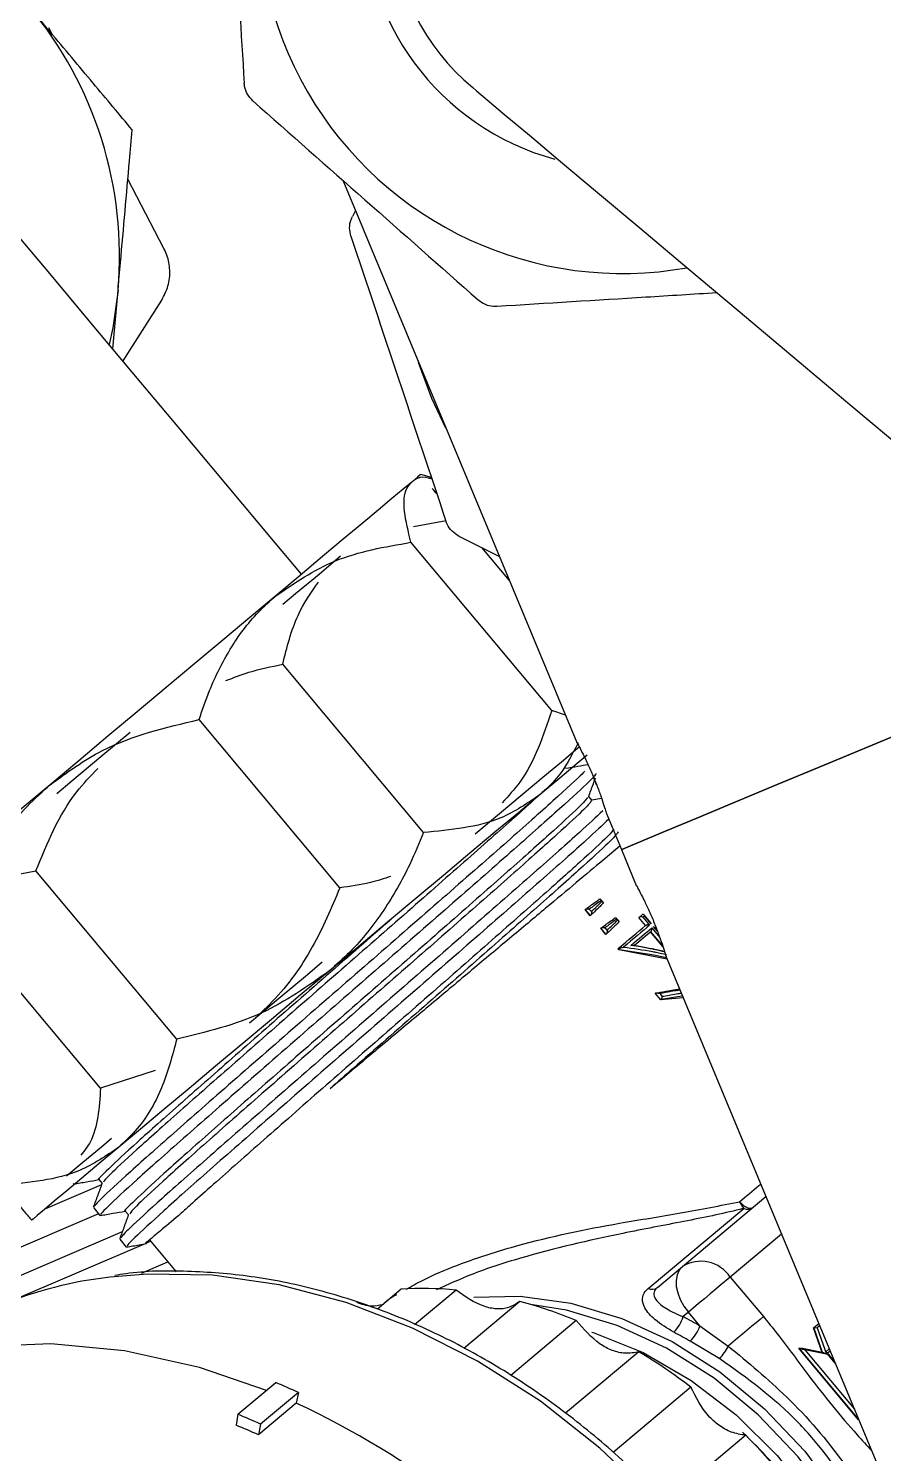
# Model space of a CAD drawing. Extents: x 75 to 2075, y 25 to 1460.
# Drawn here: x 1089.9 to 1137, y 1081.2 to 1159.8 of the extents above; entities that cross this region are included whole.
import ezdxf

# ---------------------------------------------------------------- set-up
doc = ezdxf.new("R2010")
doc.units = 0
doc.header["$LTSCALE"] = 5
doc.linetypes.add('SLD-KATı', pattern=[0])
doc.layers.get('0').update_dxf_attribs({"linetype": 'CONTINUOUS'})

msp = doc.modelspace()

# ---------------------------------------------------------------- linework, layer by layer
at = {"color": 7, "linetype": 'SLD-KATı'}
for p, q in [((1091.183, 1159.507), (1091.005, 1159.849)), ((1097.35, 1147.692), (1095.362, 1151.501)), ((1107.218, 1151.447), (1120.125, 1120.443)), ((1107.911, 1149.782), (1107.746, 1149.453)), ((1094.532, 1142.151), (1094.819, 1145.384)), ((1095.095, 1141.479), (1097.229, 1144.837)), ((1112.103, 1135.059), (1111.513, 1135.217)), ((1111.123, 1132.348), (1112.916, 1132.689)), ((1113.624, 1131.818), (1115.854, 1130.702)), ((1118.742, 1122.201), (1110.977, 1131.479)), ((1116.411, 1129.366), (1114.888, 1131.186)), ((1111.671, 1115.472), (1103.906, 1124.749)), ((1107.059, 1112.423), (1099.294, 1121.701)), ((1119.498, 1121.951), (1118.742, 1122.201)), ((1121.113, 1118.365), (1121.155, 1118.481)), ((1120.962, 1117.251), (1120.784, 1117.464)), ((1121.493, 1117.35), (1120.958, 1117.256)), ((1121.762, 1116.512), (1122.586, 1114.534)), ((1122.586, 1114.534), (1123.409, 1112.555)), ((1087.885, 1112.897), (1090.293, 1113.356)), ((1098.058, 1104.078), (1090.293, 1113.356)), ((1121.572, 1111.624), (1121.439, 1111.784)), ((1121.508, 1111.663), (1121.465, 1111.713)), ((1093.857, 1101.374), (1086.092, 1110.651)), ((1120.59, 1111.232), (1120.581, 1111.225)), ((1120.869, 1110.881), (1120.581, 1111.225)), ((1120.877, 1110.888), (1120.589, 1111.232)), ((1120.815, 1111.245), (1120.931, 1111.107)), ((1120.878, 1110.888), (1120.869, 1110.881)), ((1122.436, 1110.592), (1122.301, 1110.754)), ((1122.372, 1110.631), (1122.328, 1110.683)), ((1123.55, 1110.784), (1123.541, 1110.776)), ((1123.911, 1110.334), (1123.541, 1110.776)), ((1123.55, 1110.784), (1123.55, 1110.784)), ((1123.92, 1110.342), (1123.55, 1110.784)), ((1123.767, 1110.798), (1124.137, 1110.356)), ((1124.205, 1110.489), (1123.835, 1110.931)), ((1124.231, 1110.434), (1123.861, 1110.877)), ((1121.454, 1110.2), (1121.445, 1110.193)), ((1121.733, 1109.849), (1121.445, 1110.193)), ((1121.741, 1109.855), (1121.453, 1110.2)), ((1121.679, 1110.213), (1121.795, 1110.075)), ((1121.742, 1109.856), (1121.733, 1109.849)), ((1124.872, 1109.186), (1124.199, 1109.99)), ((1124.559, 1110.066), (1124.403, 1110.252)), ((1122.4, 1109.069), (1122.392, 1109.062)), ((1122.45, 1108.992), (1122.392, 1109.062)), ((1122.458, 1108.999), (1122.45, 1108.992)), ((1125.105, 1108.482), (1122.45, 1108.992)), ((1125.046, 1108.623), (1151.412, 1045.294)), ((1124.457, 1106.611), (1124.449, 1106.604)), ((1124.752, 1106.242), (1124.449, 1106.604)), ((1124.76, 1106.249), (1124.457, 1106.611)), ((1124.714, 1106.588), (1124.842, 1106.435)), ((1125.993, 1106.35), (1124.752, 1106.242)), ((1124.76, 1106.249), (1124.752, 1106.242)), ((1096.875, 1102.342), (1093.857, 1101.374)), ((1106.528, 1101.359), (1106.531, 1101.352)), ((1092.347, 1096.11), (1092.366, 1096.087)), ((1093.76, 1096.333), (1093.938, 1096.12)), ((1125.948, 1091.532), (1130.556, 1095.388)), ((1093.747, 1094.436), (1054.037, 1077.418)), ((1093.458, 1094.782), (1093.822, 1094.347)), ((1095.216, 1094.593), (1095.394, 1094.381)), ((1124.055, 1090.315), (1129.341, 1094.74)), ((1094.913, 1093.043), (1095.277, 1092.608)), ((1096.551, 1092.999), (1098.023, 1091.24)), ((1096.123, 1091.168), (1097.565, 1091.787)), ((1124.573, 1090.381), (1125.948, 1091.532)), ((1128.593, 1090.951), (1130.417, 1088.772)), ((1110.432, 1090.283), (1109.126, 1089.19)), ((1113.462, 1090.238), (1111.172, 1088.321)), ((1116.989, 1089.608), (1113.885, 1087.01)), ((1126.28, 1089.015), (1125.987, 1088.769)), ((1126.917, 1088.254), (1126.28, 1089.015)), ((1120.098, 1088.557), (1116.479, 1085.529)), ((1126.917, 1088.254), (1128.479, 1087.15)), ((1133.197, 1088.162), (1133.189, 1088.155)), ((1133.661, 1086.793), (1133.189, 1088.155)), ((1133.197, 1088.162), (1133.47, 1088.39)), ((1133.197, 1088.162), (1133.391, 1088.157)), ((1133.391, 1088.157), (1133.899, 1086.691)), ((1128.012, 1086.446), (1126.379, 1087.41)), ((1132.387, 1087.03), (1132.378, 1087.023)), ((1135.673, 1083.086), (1132.378, 1087.023)), ((1132.387, 1087.03), (1132.697, 1086.941)), ((1133.758, 1086.772), (1132.481, 1087.037)), ((1123.54, 1086.832), (1119.499, 1083.45)), ((1133.899, 1086.691), (1132.697, 1086.941)), ((1133.758, 1086.772), (1133.899, 1086.691)), ((1133.856, 1086.832), (1133.931, 1086.788)), ((1134.341, 1086.298), (1133.931, 1086.788)), ((1134.102, 1086.871), (1133.961, 1086.752)), ((1101.429, 1083.383), (1103.517, 1085.131)), ((1126.423, 1084.879), (1122.128, 1081.285)), ((1104.653, 1083.998), (1102.566, 1082.25)), ((1104.77, 1084.588), (1102.682, 1082.841)), ((1104.77, 1084.588), (1104.653, 1083.998)), ((1101.429, 1083.383), (1101.336, 1082.783)), ((1135.677, 1083.089), (1135.673, 1083.086)), ((1135.68, 1083.082), (1135.673, 1083.086)), ((1102.682, 1082.841), (1102.566, 1082.25)), ((1129.444, 1082.227), (1124.997, 1078.505))]:
    msp.add_line(p, q, dxfattribs=at)
at = {"color": 8, "linetype": 'SLD-KATı'}
for p, q in [((1124.862, 1109.217), (1124.208, 1109.997)), ((1124.26, 1110.209), (1124.702, 1109.681)), ((1124.577, 1110.022), (1124.354, 1110.287)), ((1090.832, 1094.741), (1093.917, 1096.063)), ((1095.05, 1093.44), (1054.6, 1076.104)), ((1131.419, 1093.316), (1128.593, 1090.951)), ((1088.724, 1089.552), (1096.242, 1092.774)), ((1096.324, 1092.809), (1096.608, 1092.931)), ((1133.673, 1086.79), (1133.197, 1088.162)), ((1133.522, 1088.266), (1133.391, 1088.157)), ((1135.669, 1083.109), (1132.387, 1087.03)), ((1132.697, 1086.941), (1135.435, 1083.67)), ((1133.856, 1086.832), (1134.051, 1086.995)), ((1134.379, 1086.208), (1133.856, 1086.832))]:
    msp.add_line(p, q, dxfattribs=at)
at = {"color": 7, "linetype": 'SLD-KATı', "flags": 128}
for points in [[(1114.387, 1156.557), (1114.586, 1156.389), (1115.181, 1155.889), (1116.164, 1155.064), (1117.519, 1153.926), (1119.227, 1152.491), (1121.264, 1150.78), (1123.599, 1148.818), (1126.199, 1146.635), (1129.025, 1144.261), (1132.036, 1141.732), (1135.189, 1139.083), (1138.437, 1136.355), (1141.734, 1133.586)], [(1104.94, 1129.716), (1103.494, 1131.445), (1100.771, 1134.698), (1098.128, 1137.855), (1095.604, 1140.871), (1093.235, 1143.701), (1091.056, 1146.304), (1089.099, 1148.643), (1087.392, 1150.683), (1085.96, 1152.394), (1084.824, 1153.751), (1084, 1154.735), (1083.501, 1155.331), (1083.334, 1155.531)], [(1094.819, 1145.384), (1094.531, 1143.301), (1094.337, 1142.385)], [(1112.906, 1137.783), (1112.126, 1139.411), (1111.401, 1141.4)], [(1111.513, 1135.217), (1111.493, 1135.2), (1111.333, 1135.067), (1111.017, 1134.802)], [(1111.017, 1134.802), (1110.548, 1134.409), (1109.93, 1133.892), (1109.168, 1133.254), (1108.271, 1132.504), (1107.247, 1131.646), (1106.106, 1130.691), (1104.858, 1129.647), (1103.517, 1128.524)], [(1107.1, 1130.712), (1105.905, 1129.712), (1104.61, 1128.628), (1103.916, 1128.047)], [(1103.517, 1128.524), (1102.094, 1127.333), (1100.603, 1126.086), (1099.06, 1124.794), (1097.478, 1123.47), (1095.873, 1122.127), (1094.26, 1120.777), (1092.656, 1119.434), (1091.074, 1118.11)], [(1150.554, 1126.177), (1148.287, 1125.233), (1145.468, 1124.06), (1142.535, 1122.839), (1139.564, 1121.602), (1136.631, 1120.381), (1133.812, 1119.207), (1131.181, 1118.112), (1128.806, 1117.123), (1126.747, 1116.266), (1125.06, 1115.563), (1123.786, 1115.033), (1122.959, 1114.689), (1122.601, 1114.54), (1122.586, 1114.534)], [(1122.586, 1114.534), (1122.601, 1114.54), (1122.959, 1114.689), (1123.786, 1115.033), (1125.06, 1115.563), (1126.747, 1116.266), (1128.806, 1117.123), (1131.181, 1118.112), (1133.812, 1119.207), (1136.631, 1120.381), (1139.564, 1121.602), (1142.535, 1122.839), (1145.468, 1124.06), (1148.287, 1125.233), (1150.554, 1126.177)], [(1095.48, 1120.987), (1093.87, 1119.639), (1092.275, 1118.303), (1091.446, 1117.61)], [(1120.263, 1120.185), (1120.171, 1120.109), (1119.274, 1119.358), (1118.25, 1118.501), (1117.109, 1117.545), (1115.861, 1116.501), (1114.52, 1115.378)], [(1120.69, 1119.731), (1120.146, 1119.277), (1119.186, 1118.472), (1118.103, 1117.566)], [(1091.074, 1118.11), (1089.532, 1116.819), (1088.042, 1115.572), (1086.621, 1114.383), (1085.281, 1113.261), (1084.035, 1112.218), (1082.896, 1111.265), (1081.874, 1110.41), (1080.979, 1109.661)], [(1118.103, 1117.566), (1116.908, 1116.566), (1115.613, 1115.482), (1114.229, 1114.324), (1112.772, 1113.104), (1111.253, 1111.833), (1109.689, 1110.524), (1108.094, 1109.189), (1106.483, 1107.841)], [(1123.55, 1110.784), (1123.574, 1110.804), (1123.598, 1110.824), (1123.622, 1110.844), (1123.645, 1110.864), (1123.668, 1110.883), (1123.691, 1110.902), (1123.714, 1110.922), (1123.737, 1110.941)], [(1123.861, 1110.877), (1123.849, 1110.867), (1123.838, 1110.857), (1123.826, 1110.847), (1123.814, 1110.838), (1123.803, 1110.828), (1123.791, 1110.818), (1123.779, 1110.808), (1123.767, 1110.798)], [(1122.4, 1109.069), (1122.614, 1109.248), (1122.821, 1109.421), (1123.021, 1109.589), (1123.215, 1109.751), (1123.402, 1109.908), (1123.582, 1110.059), (1123.755, 1110.203), (1123.921, 1110.342)], [(1124.137, 1110.356), (1123.98, 1110.224), (1123.816, 1110.087), (1123.646, 1109.944), (1123.469, 1109.796), (1123.285, 1109.642), (1123.096, 1109.484), (1122.9, 1109.32), (1122.698, 1109.151)], [(1123.109, 1109.245), (1123.268, 1109.378), (1123.423, 1109.508), (1123.573, 1109.634), (1123.719, 1109.756), (1123.861, 1109.875), (1123.999, 1109.99), (1124.132, 1110.101), (1124.26, 1110.209)], [(1124.209, 1109.998), (1124.106, 1109.911), (1124, 1109.823), (1123.891, 1109.732), (1123.779, 1109.638), (1123.665, 1109.543), (1123.548, 1109.445), (1123.428, 1109.345), (1123.306, 1109.242)], [(1106.084, 1108.318), (1105.263, 1107.631), (1103.659, 1106.288), (1102.077, 1104.964)], [(1106.483, 1107.841), (1104.873, 1106.493), (1103.277, 1105.158), (1101.713, 1103.848), (1100.195, 1102.578), (1098.737, 1101.357), (1097.354, 1100.2), (1096.059, 1099.116), (1094.864, 1098.116)], [(1094.864, 1098.116), (1093.781, 1097.209), (1092.82, 1096.405), (1091.991, 1095.711), (1091.302, 1095.134), (1090.758, 1094.679), (1090.367, 1094.351), (1090.13, 1094.153), (1090.051, 1094.087)], [(1094.465, 1098.593), (1093.899, 1098.119), (1092.877, 1097.264), (1091.982, 1096.515)], [(1129.108, 1095.107), (1129.203, 1095.005), (1129.305, 1094.916), (1129.412, 1094.844), (1129.518, 1094.792), (1129.619, 1094.761), (1129.712, 1094.753), (1129.793, 1094.768), (1129.859, 1094.805)], [(1125.948, 1091.532), (1125.771, 1091.33), (1125.654, 1091.072), (1125.6, 1090.769), (1125.613, 1090.433), (1125.692, 1090.075), (1125.833, 1089.71), (1126.032, 1089.352), (1126.28, 1089.015)], [(1128.593, 1090.951), (1128.365, 1090.76), (1128.097, 1090.535), (1127.799, 1090.286), (1127.483, 1090.022), (1127.161, 1089.752), (1126.845, 1089.488), (1126.548, 1089.239), (1126.28, 1089.015)], [(1114.439, 1089.852), (1116.995, 1089.906), (1119.794, 1089.515), (1122.612, 1088.672), (1125.377, 1087.397), (1128.023, 1085.723), (1130.484, 1083.689), (1132.699, 1081.347), (1134.615, 1078.754), (1136.183, 1075.973), (1137.365, 1073.074), (1138.133, 1070.127), (1138.467, 1067.206), (1138.359, 1064.381), (1138.097, 1062.826)], [(1130.417, 1088.772), (1130.231, 1088.616), (1130.016, 1088.437), (1129.779, 1088.238), (1129.525, 1088.025), (1129.261, 1087.804), (1128.994, 1087.581), (1128.731, 1087.361), (1128.479, 1087.15)], [(1103.003, 1084.701), (1099.309, 1085.966), (1095.182, 1086.884), (1091.106, 1087.268), (1087.146, 1087.113), (1083.363, 1086.421), (1079.815, 1085.203), (1076.559, 1083.478), (1074.189, 1081.743)]]:
    msp.add_lwpolyline(points, dxfattribs=at)
at = {"color": 8, "linetype": 'SLD-KATı', "flags": 128}
for points in [[(1125.076, 1108.552), (1124.466, 1108.688), (1124.261, 1108.728), (1122.458, 1108.999), (1122.458, 1108.999), (1122.458, 1108.999)], [(1125.951, 1106.451), (1125.672, 1106.411), (1124.906, 1106.277), (1124.761, 1106.249), (1124.761, 1106.249), (1124.761, 1106.249)], [(1129.108, 1095.107), (1129.379, 1095.335), (1129.647, 1095.558), (1129.909, 1095.778), (1130.167, 1095.994), (1130.269, 1096.079)], [(1128.856, 1031.57), (1130.727, 1033.455), (1132.71, 1036.097), (1134.311, 1039.053), (1135.506, 1042.283), (1136.279, 1045.74), (1136.62, 1049.378), (1136.522, 1053.144), (1135.989, 1056.986), (1135.027, 1060.849), (1133.65, 1064.68), (1131.876, 1068.425), (1129.732, 1072.031), (1127.247, 1075.448), (1124.455, 1078.627), (1121.397, 1081.524), (1118.115, 1084.099), (1114.655, 1086.314), (1111.066, 1088.14), (1107.398, 1089.55), (1103.702, 1090.525), (1100.031, 1091.051), (1096.436, 1091.12), (1094.371, 1090.946)], [(1137.78, 1063.242), (1137.931, 1064.244), (1138.038, 1067.04), (1137.708, 1069.932), (1136.948, 1072.848), (1135.778, 1075.718), (1134.225, 1078.47), (1132.329, 1081.037), (1130.136, 1083.356), (1127.7, 1085.369), (1125.082, 1087.026), (1122.344, 1088.288), (1119.556, 1089.122), (1117.579, 1089.444)], [(1120.956, 1087.919), (1121.032, 1087.895), (1123.784, 1086.783), (1126.438, 1085.254), (1128.925, 1083.348), (1131.181, 1081.115), (1133.146, 1078.612), (1134.771, 1075.905), (1136.013, 1073.063), (1136.84, 1070.16), (1137.23, 1067.271), (1137.174, 1064.471), (1136.672, 1061.832), (1135.772, 1059.491)]]:
    msp.add_lwpolyline(points, dxfattribs=at)
at = {"color": 7, "linetype": 'SLD-KATı'}
for centre, radius, start, end in [((1122.656, 1166.402), 20.096, 359.74731, 280.19412), ((1122.656, 1166.402), 14.286, 24.12878, 254.83694), ((1122.656, 1166.402), 12.857, 49.97072, 229.97072), ((1073.475, 1147.278), 21.429, 354.92876, 39.92876), ((1122.454, 1108.999), 0.0888, 72.33925, 127.62185), ((1129.996, 1095.412), 0.939, 198.96124, 225.76837), ((1129.543, 1095.221), 0.523, 247.17081, 307.18282), ((1126.97, 1089.875), 1.947, 33.55341, 121.66338), ((1096.931, 1068.397), 22.694, 96.47789, 127.79569), ((1111.659, 1071.086), 19.237, 84.62174, 93.65722), ((1124.257, 1090.797), 0.523, 247.17141, 307.18164), ((1110.746, 1066.011), 24.409, 67.47395, 75.18223), ((1124.109, 1089.293), 1.949, 314.71694, 344.40522), ((1114.674, 1067.254), 24.308, 59.75965, 62.26596), ((1114.53, 1067.082), 23.53, 59.76142, 62.2638), ((1124.87, 1088.964), 2.166, 314.16767, 340.86825), ((1124.94, 1088.99), 3.989, 320.36439, 332.5253), ((1108.655, 1061.751), 29.165, 52.46712, 59.31181), ((1087.805, 1047.118), 41.132, 65.64149, 67.54353), ((1084.71, 1041.18), 47.234, 14.91664, 65.02554), ((1085.676, 1045.276), 41.235, 65.64387, 67.54115), ((1085.901, 1045.44), 40.407, 65.64317, 67.54353), ((1111.958, 1063.988), 25.263, 37.07076, 46.74956), ((1107.24, 1060.038), 31.39, 38.46274, 44.9803)]:
    msp.add_arc(centre, radius, start, end, dxfattribs=at)
for points, knots in [([(1100.756, 1173.346), (1100.927, 1170.589), (1101.268, 1165.077), (1101.61, 1159.565), (1101.78, 1156.809)], [0, 0, 0, 0, 0.5000006, 1, 1, 1, 1]), ([(1095.604, 1154.226), (1094.895, 1155.072), (1093.454, 1156.794), (1091.494, 1159.136), (1090.292, 1160.572), (1089.907, 1161.032)], [0, 0, 0, 0, 0.396747, 0.806753, 1, 1, 1, 1]), ([(1102.26, 1155.826), (1102.154, 1155.941), (1101.94, 1156.169), (1101.809, 1156.532), (1101.787, 1156.748), (1101.78, 1156.809)], [0, 0, 0, 0, 0.417116, 0.834312, 1, 1, 1, 1]), ([(1102.26, 1155.826), (1104.32, 1154.007), (1108.459, 1150.351), (1112.598, 1146.694), (1114.678, 1144.857)], [0, 0, 0, 0, 0.497591, 1, 1, 1, 1]), ([(1094.819, 1145.384), (1094.864, 1145.891), (1094.995, 1147.361), (1095.21, 1149.784), (1095.426, 1152.219), (1095.554, 1153.661), (1095.604, 1154.226)], [0, 0, 0, 0, 0.163831, 0.47463, 0.794387, 1, 1, 1, 1]), ([(1107.669, 1148.362), (1107.634, 1148.515), (1107.564, 1148.82), (1107.632, 1149.199), (1107.721, 1149.397), (1107.746, 1149.453)], [0, 0, 0, 0, 0.417115, 0.834312, 1, 1, 1, 1]), ([(1107.669, 1148.362), (1108.542, 1145.743), (1110.288, 1140.503), (1112.034, 1135.264), (1112.908, 1132.644)], [0, 0, 0, 0, 0.5, 1, 1, 1, 1]), ([(1097.229, 1144.837), (1097.361, 1145.09), (1097.625, 1145.597), (1097.713, 1146.479), (1097.584, 1147.192), (1097.409, 1147.566), (1097.35, 1147.692)], [0, 0, 0, 0, 0.288562, 0.57778, 0.857502, 1, 1, 1, 1]), ([(1115.712, 1144.502), (1118.455, 1144.672), (1122.499, 1144.922), (1126.543, 1145.173), (1127.844, 1145.253)], [0, 0, 0, 0, 0.678284, 1, 1, 1, 1]), ([(1114.678, 1144.857), (1114.805, 1144.765), (1115.058, 1144.582), (1115.434, 1144.496), (1115.651, 1144.501), (1115.712, 1144.502)], [0, 0, 0, 0, 0.41713, 0.834321, 1, 1, 1, 1]), ([(1111.017, 1134.802), (1111.247, 1134.987), (1111.507, 1135.195), (1112.066, 1134.998), (1112.131, 1134.975)], [0, 0, 0, 0, 0.884147, 1, 1, 1, 1]), ([(1110.977, 1131.479), (1110.831, 1132.073), (1110.534, 1133.28), (1110.614, 1134.344), (1110.92, 1134.691), (1111.017, 1134.802)], [0, 0, 0, 0, 0.396747, 0.806752, 1, 1, 1, 1]), ([(1112.405, 1134.152), (1112.373, 1134.191), (1112.189, 1134.41), (1112.17, 1134.432), (1112.155, 1134.451)], [0, 0, 0, 0, 0.174688, 1, 1, 1, 1]), ([(1113.624, 1131.818), (1113.491, 1131.901), (1113.226, 1132.067), (1113.006, 1132.384), (1112.929, 1132.586), (1112.908, 1132.644)], [0, 0, 0, 0, 0.417122, 0.83432, 1, 1, 1, 1]), ([(1103.517, 1128.524), (1104.566, 1129.241), (1106.786, 1130.759), (1109.529, 1131.23), (1110.977, 1131.479)], [0, 0, 0, 0, 0.472494, 1, 1, 1, 1]), ([(1103.906, 1124.749), (1104.136, 1125.686), (1104.552, 1127.373), (1105.463, 1128.693), (1105.869, 1129.28)], [0, 0, 0, 0, 0.555482, 1, 1, 1, 1]), ([(1099.294, 1121.701), (1099.478, 1122.24), (1099.939, 1123.594), (1100.962, 1125.637), (1102.233, 1127.37), (1103.192, 1128.232), (1103.517, 1128.524)], [0, 0, 0, 0, 0.205615, 0.517011, 0.836166, 1, 1, 1, 1]), ([(1100.774, 1123.856), (1101.194, 1124.016), (1102.211, 1124.404), (1103.278, 1124.622), (1103.906, 1124.749)], [0, 0, 0, 0, 0.412433, 1, 1, 1, 1]), ([(1091.074, 1118.11), (1092.01, 1118.789), (1094.463, 1120.567), (1097.448, 1121.268), (1099.294, 1121.701)], [0, 0, 0, 0, 0.381418, 1, 1, 1, 1]), ([(1118.742, 1122.201), (1118.277, 1120.795), (1117.647, 1118.89), (1116.348, 1117.485), (1116.009, 1117.118)], [0, 0, 0, 0, 0.738616, 1, 1, 1, 1]), ([(1120.202, 1120.422), (1119.846, 1119.728), (1119.287, 1118.64), (1118.418, 1117.852), (1118.103, 1117.566)], [0, 0, 0, 0, 0.637002, 1, 1, 1, 1]), ([(1120.128, 1120.444), (1120.125, 1120.451), (1120.11, 1120.477), (1120.205, 1120.304), (1120.397, 1119.941), (1120.664, 1119.401), (1120.954, 1118.76), (1121.231, 1118.084), (1121.463, 1117.449), (1121.634, 1116.934), (1121.742, 1116.58), (1121.756, 1116.535), (1121.762, 1116.512)], [0, 0, 0, 0, 0.036173, 0.142898, 0.249844, 0.357323, 0.464825, 0.571794, 0.678506, 0.785639, 0.893213, 1, 1, 1, 1]), ([(1090.293, 1113.356), (1090.917, 1114.896), (1091.763, 1116.981), (1093.302, 1118.588), (1093.705, 1119.008)], [0, 0, 0, 0, 0.738612, 1, 1, 1, 1]), ([(1120.554, 1118.849), (1120.519, 1118.807), (1120.36, 1118.615), (1118.936, 1117.317), (1116.399, 1115.066), (1113.02, 1112.097), (1109.17, 1108.739), (1105.145, 1105.241), (1101.307, 1101.886), (1097.936, 1098.935), (1095.366, 1096.649), (1093.757, 1095.169), (1093.599, 1094.956), (1093.526, 1094.859)], [0, 0, 0, 0, 0.028159, 0.127511, 0.224882, 0.324478, 0.423205, 0.520969, 0.620736, 0.718629, 0.817207, 0.916857, 1, 1, 1, 1]), ([(1121.195, 1118.725), (1121.121, 1118.624), (1120.96, 1118.405), (1119.335, 1116.911), (1116.753, 1114.623), (1113.386, 1111.664), (1109.533, 1108.304), (1105.509, 1104.806), (1101.669, 1101.45), (1098.307, 1098.506), (1095.705, 1096.193), (1094.372, 1094.958), (1093.834, 1094.42), (1093.864, 1094.403), (1093.878, 1094.394)], [0, 0, 0, 0, 0.079302, 0.172045, 0.262938, 0.355909, 0.448068, 0.539328, 0.632458, 0.723839, 0.815859, 0.908881, 0.95797, 1, 1, 1, 1]), ([(1120.747, 1119.213), (1120.561, 1119.18), (1120.146, 1119.108), (1119.731, 1119.035), (1119.502, 1118.995)], [0, 0, 0, 0, 0.448987, 1, 1, 1, 1]), ([(1121.223, 1118.092), (1121.222, 1118.093), (1121.171, 1118.232), (1121.108, 1118.384), (1121.045, 1118.534)], [0, 0, 0, 0, 0.006504, 1, 1, 1, 1]), ([(1086.092, 1110.651), (1086.561, 1111.759), (1087.514, 1114.013), (1089.295, 1116.5), (1090.643, 1117.72), (1091.074, 1118.11)], [0, 0, 0, 0, 0.396749, 0.806752, 1, 1, 1, 1]), ([(1120.78, 1117.452), (1120.861, 1117.674), (1120.971, 1117.978), (1121.082, 1118.281), (1121.112, 1118.363)], [0, 0, 0, 0, 0.731647, 1, 1, 1, 1]), ([(1117.797, 1117.311), (1117.723, 1117.241), (1117.179, 1116.733), (1115.245, 1115.025), (1112.187, 1112.324), (1108.575, 1109.165), (1104.829, 1105.901), (1101.251, 1102.763), (1098.11, 1100.005), (1095.716, 1097.866), (1094.221, 1096.481), (1094.075, 1096.279), (1094.009, 1096.188)], [0, 0, 0, 0, 0.017477, 0.12718, 0.239391, 0.350623, 0.460769, 0.573173, 0.683464, 0.794528, 0.9068, 1, 1, 1, 1]), ([(1120.712, 1117.395), (1120.644, 1117.3), (1120.497, 1117.093), (1118.986, 1115.695), (1116.582, 1113.555), (1113.444, 1110.789), (1109.853, 1107.647), (1106.169, 1104.437), (1102.71, 1101.405), (1099.653, 1098.719), (1097.168, 1096.509), (1095.669, 1095.112), (1095.042, 1094.5), (1095.241, 1094.618), (1095.255, 1094.627)], [0, 0, 0, 0, 0.079136, 0.172153, 0.263313, 0.356558, 0.448989, 0.540518, 0.628983, 0.715999, 0.807961, 0.901333, 0.992658, 1, 1, 1, 1]), ([(1120.948, 1117.24), (1120.875, 1117.135), (1120.727, 1116.921), (1119.172, 1115.481), (1116.762, 1113.337), (1113.626, 1110.571), (1110.035, 1107.43), (1106.284, 1104.161), (1102.707, 1101.025), (1099.566, 1098.265), (1097.172, 1096.127), (1095.677, 1094.742), (1095.531, 1094.54), (1095.465, 1094.449)], [0, 0, 0, 0, 0.0903447, 0.1833802, 0.2745594, 0.3678231, 0.4602728, 0.55182, 0.645244, 0.7369125, 0.8292223, 0.9225371, 1, 1, 1, 1]), ([(1118.103, 1117.566), (1117.406, 1117.088), (1115.581, 1115.835), (1113.165, 1115.611), (1111.671, 1115.472)], [0, 0, 0, 0, 0.38142, 1, 1, 1, 1]), ([(1121.555, 1116.663), (1121.178, 1116.31), (1120.341, 1115.527), (1117.819, 1113.297), (1114.485, 1110.366), (1110.623, 1106.998), (1106.601, 1103.502), (1102.762, 1100.147), (1099.392, 1097.196), (1096.821, 1094.91), (1095.213, 1093.43), (1095.054, 1093.217), (1094.982, 1093.12)], [0, 0, 0, 0, 0.083695, 0.185955, 0.290553, 0.394238, 0.496912, 0.601689, 0.704498, 0.808027, 0.912682, 1, 1, 1, 1]), ([(1121.891, 1116.203), (1121.522, 1115.857), (1120.692, 1115.08), (1118.183, 1112.862), (1114.849, 1109.931), (1110.987, 1106.563), (1106.965, 1103.068), (1103.124, 1099.711), (1099.762, 1096.767), (1097.16, 1094.454), (1095.827, 1093.219), (1095.289, 1092.681), (1095.32, 1092.663), (1095.334, 1092.655)], [0, 0, 0, 0, 0.080801, 0.181711, 0.284927, 0.387243, 0.48856, 0.591954, 0.693405, 0.795566, 0.898839, 0.953338, 1, 1, 1, 1]), ([(1122.167, 1115.656), (1122.1, 1115.561), (1121.953, 1115.354), (1120.442, 1113.956), (1118.037, 1111.816), (1114.9, 1109.049), (1111.308, 1105.908), (1107.624, 1102.697), (1104.165, 1099.665), (1101.109, 1096.98), (1099.259, 1095.335), (1098.472, 1094.619), (1098.311, 1094.472)], [0, 0, 0, 0, 0.095156, 0.207003, 0.316618, 0.428739, 0.539881, 0.649939, 0.756312, 0.860943, 0.971522, 1, 1, 1, 1]), ([(1111.671, 1115.472), (1111.426, 1114.882), (1110.81, 1113.398), (1109.521, 1111.133), (1107.985, 1109.178), (1106.864, 1108.18), (1106.483, 1107.841)], [0, 0, 0, 0, 0.205614, 0.517012, 0.836169, 1, 1, 1, 1]), ([(1122.403, 1115.501), (1122.33, 1115.395), (1122.183, 1115.182), (1120.628, 1113.742), (1118.218, 1111.598), (1115.081, 1108.832), (1111.493, 1105.693), (1108.559, 1103.137), (1106.948, 1101.726), (1106.528, 1101.359)], [0, 0, 0, 0, 0.154691, 0.31399, 0.47011, 0.629799, 0.788094, 0.944844, 1, 1, 1, 1]), ([(1122.507, 1114.723), (1122.205, 1114.471), (1121.556, 1113.928), (1120.157, 1112.757), (1118.429, 1111.311), (1116.478, 1109.678), (1114.344, 1107.892), (1112.13, 1106.038), (1109.839, 1104.121), (1107.964, 1102.551), (1106.875, 1101.64), (1106.531, 1101.352)], [0, 0, 0, 0, 0.107173, 0.230176, 0.34956, 0.472601, 0.5889, 0.708572, 0.824866, 0.944682, 1, 1, 1, 1]), ([(1109.867, 1113.046), (1109.494, 1112.925), (1108.589, 1112.63), (1107.626, 1112.5), (1107.059, 1112.423)], [0, 0, 0, 0, 0.41243, 1, 1, 1, 1]), ([(1107.059, 1112.423), (1106.591, 1111.315), (1105.637, 1109.061), (1103.857, 1106.574), (1102.509, 1105.355), (1102.077, 1104.964)], [0, 0, 0, 0, 0.3967485, 0.8067524, 1, 1, 1, 1]), ([(1123.409, 1112.555), (1123.421, 1112.535), (1123.444, 1112.493), (1123.618, 1112.168), (1123.864, 1111.684), (1124.151, 1111.069), (1124.437, 1110.395), (1124.686, 1109.74), (1124.88, 1109.171), (1125.004, 1108.778), (1125.06, 1108.588), (1125.051, 1108.617), (1125.049, 1108.625)], [0, 0, 0, 0, 0.106952, 0.21389, 0.321212, 0.428791, 0.535952, 0.642669, 0.74961, 0.85709, 0.964589, 1, 1, 1, 1]), ([(1120.59, 1111.232), (1120.59, 1111.232), (1120.676, 1111.275), (1120.809, 1111.395), (1121.041, 1111.557), (1121.218, 1111.674), (1121.336, 1111.775), (1121.365, 1111.789), (1121.365, 1111.789)], [0, 0, 0, 0, 0.000052, 0.314501, 0.500033, 0.888735, 0.999946, 1, 1, 1, 1]), ([(1121.465, 1111.713), (1121.458, 1111.708), (1121.353, 1111.633), (1121.198, 1111.522), (1120.988, 1111.37), (1120.877, 1111.29), (1120.815, 1111.245)], [0, 0, 0, 0, 0.037878, 0.504517, 0.727237, 1, 1, 1, 1]), ([(1121.565, 1111.55), (1121.565, 1111.55), (1121.49, 1111.475), (1121.389, 1111.38), (1121.185, 1111.183), (1121.024, 1111.026), (1120.905, 1110.916), (1120.878, 1110.888), (1120.878, 1110.888)], [0, 0, 0, 0, 0.00006, 0.314438, 0.499977, 0.888716, 0.999943, 1, 1, 1, 1]), ([(1120.931, 1111.107), (1120.937, 1111.113), (1121.037, 1111.209), (1121.178, 1111.344), (1121.363, 1111.523), (1121.456, 1111.613), (1121.508, 1111.663)], [0, 0, 0, 0, 0.028986, 0.495666, 0.718399, 1, 1, 1, 1]), ([(1121.365, 1111.789), (1121.372, 1111.794), (1121.387, 1111.804), (1121.41, 1111.805), (1121.435, 1111.792), (1121.455, 1111.76), (1121.463, 1111.73), (1121.465, 1111.714), (1121.465, 1111.713)], [0, 0, 0, 0, 0.143624, 0.286666, 0.485293, 0.754772, 0.988754, 1, 1, 1, 1]), ([(1121.508, 1111.663), (1121.508, 1111.663), (1121.523, 1111.658), (1121.552, 1111.644), (1121.58, 1111.619), (1121.588, 1111.593), (1121.583, 1111.569), (1121.571, 1111.557), (1121.565, 1111.55)], [0, 0, 0, 0, 0.011261, 0.245479, 0.515095, 0.713644, 0.856482, 1, 1, 1, 1]), ([(1109.823, 1110.636), (1109.339, 1110.212), (1107.694, 1108.772), (1104.703, 1106.167), (1101.257, 1103.146), (1098.197, 1100.458), (1095.712, 1098.248), (1094.214, 1096.851), (1093.587, 1096.239), (1093.785, 1096.357), (1093.8, 1096.366)], [0, 0, 0, 0, 0.064779, 0.220129, 0.370279, 0.51797, 0.674056, 0.832535, 0.987538, 1, 1, 1, 1]), ([(1120.59, 1111.232), (1120.597, 1111.237), (1120.613, 1111.248), (1120.649, 1111.258), (1120.699, 1111.264), (1120.758, 1111.26), (1120.797, 1111.251), (1120.815, 1111.246), (1120.815, 1111.245)], [0, 0, 0, 0, 0.135955, 0.271288, 0.465163, 0.739343, 0.989036, 1, 1, 1, 1]), ([(1120.931, 1111.107), (1120.931, 1111.107), (1120.933, 1111.089), (1120.935, 1111.049), (1120.929, 1110.99), (1120.914, 1110.942), (1120.897, 1110.908), (1120.884, 1110.895), (1120.878, 1110.888)], [0, 0, 0, 0, 0.010977, 0.260337, 0.534371, 0.728294, 0.863778, 1, 1, 1, 1]), ([(1121.454, 1110.2), (1121.454, 1110.2), (1121.54, 1110.243), (1121.673, 1110.364), (1121.904, 1110.526), (1122.08, 1110.643), (1122.198, 1110.745), (1122.227, 1110.759), (1122.227, 1110.759)], [0, 0, 0, 0, 0.000052, 0.314491, 0.50003, 0.888768, 0.999946, 1, 1, 1, 1]), ([(1122.328, 1110.683), (1122.32, 1110.678), (1122.216, 1110.603), (1122.062, 1110.491), (1121.852, 1110.339), (1121.74, 1110.258), (1121.679, 1110.213)], [0, 0, 0, 0, 0.0376463, 0.5043284, 0.7270582, 1, 1, 1, 1]), ([(1121.795, 1110.075), (1121.801, 1110.081), (1121.901, 1110.177), (1122.042, 1110.312), (1122.227, 1110.491), (1122.32, 1110.581), (1122.372, 1110.631)], [0, 0, 0, 0, 0.028986, 0.495666, 0.718399, 1, 1, 1, 1]), ([(1122.227, 1110.759), (1122.234, 1110.764), (1122.249, 1110.774), (1122.273, 1110.775), (1122.297, 1110.762), (1122.317, 1110.73), (1122.325, 1110.7), (1122.328, 1110.684), (1122.328, 1110.683)], [0, 0, 0, 0, 0.143483, 0.286336, 0.484881, 0.754463, 0.988681, 1, 1, 1, 1]), ([(1122.372, 1110.631), (1122.372, 1110.631), (1122.387, 1110.625), (1122.416, 1110.612), (1122.444, 1110.587), (1122.452, 1110.56), (1122.447, 1110.537), (1122.435, 1110.524), (1122.429, 1110.518)], [0, 0, 0, 0, 0.011261, 0.245469, 0.515074, 0.713615, 0.856446, 1, 1, 1, 1]), ([(1123.767, 1110.798), (1123.766, 1110.798), (1123.752, 1110.805), (1123.717, 1110.816), (1123.663, 1110.821), (1123.614, 1110.815), (1123.576, 1110.802), (1123.559, 1110.79), (1123.55, 1110.784)], [0, 0, 0, 0, 0.011123, 0.252699, 0.524575, 0.72094, 0.860121, 1, 1, 1, 1]), ([(1123.861, 1110.877), (1123.861, 1110.877), (1123.857, 1110.893), (1123.844, 1110.922), (1123.818, 1110.951), (1123.789, 1110.961), (1123.761, 1110.957), (1123.745, 1110.946), (1123.737, 1110.941)], [0, 0, 0, 0, 0.011104, 0.252729, 0.524623, 0.720903, 0.860124, 1, 1, 1, 1]), ([(1121.454, 1110.2), (1121.461, 1110.205), (1121.477, 1110.215), (1121.513, 1110.226), (1121.563, 1110.232), (1121.622, 1110.228), (1121.661, 1110.219), (1121.678, 1110.214), (1121.679, 1110.213)], [0, 0, 0, 0, 0.136167, 0.271582, 0.46552, 0.739638, 0.988996, 1, 1, 1, 1]), ([(1122.429, 1110.518), (1122.429, 1110.518), (1122.388, 1110.436), (1122.244, 1110.35), (1122.054, 1110.15), (1121.888, 1109.994), (1121.769, 1109.883), (1121.742, 1109.856), (1121.742, 1109.856)], [0, 0, 0, 0, 0.000054, 0.314435, 0.499975, 0.888715, 0.999943, 1, 1, 1, 1]), ([(1121.795, 1110.075), (1121.795, 1110.074), (1121.797, 1110.056), (1121.799, 1110.016), (1121.793, 1109.958), (1121.778, 1109.91), (1121.761, 1109.875), (1121.748, 1109.862), (1121.742, 1109.856)], [0, 0, 0, 0, 0.010977, 0.260341, 0.534378, 0.728328, 0.863776, 1, 1, 1, 1]), ([(1124.137, 1110.356), (1124.137, 1110.356), (1124.122, 1110.362), (1124.088, 1110.373), (1124.033, 1110.378), (1123.984, 1110.372), (1123.946, 1110.36), (1123.929, 1110.348), (1123.921, 1110.342)], [0, 0, 0, 0, 0.011123, 0.252768, 0.524645, 0.720925, 0.860078, 1, 1, 1, 1]), ([(1124.231, 1110.434), (1124.231, 1110.435), (1124.227, 1110.45), (1124.22, 1110.472), (1124.207, 1110.484), (1124.203, 1110.487)], [0, 0, 0, 0, 0.031744, 0.722603, 1, 1, 1, 1]), ([(1124.209, 1109.998), (1124.216, 1110.005), (1124.231, 1110.02), (1124.25, 1110.055), (1124.264, 1110.102), (1124.269, 1110.157), (1124.264, 1110.192), (1124.26, 1110.208), (1124.26, 1110.209)], [0, 0, 0, 0, 0.13989, 0.27904, 0.475371, 0.747271, 0.988932, 1, 1, 1, 1]), ([(1122.458, 1108.999), (1122.465, 1109.006), (1122.478, 1109.021), (1122.485, 1109.051), (1122.482, 1109.073), (1122.481, 1109.083)], [0, 0, 0, 0, 0.34213, 0.683308, 1, 1, 1, 1]), ([(1122.481, 1109.083), (1122.491, 1109.087), (1122.569, 1109.115), (1122.64, 1109.136), (1122.697, 1109.151), (1122.698, 1109.151)], [0, 0, 0, 0, 0.123703, 0.987906, 1, 1, 1, 1]), ([(1123.109, 1109.245), (1123.11, 1109.245), (1123.177, 1109.261), (1123.257, 1109.275), (1123.313, 1109.269), (1123.318, 1109.258), (1123.314, 1109.25), (1123.308, 1109.245), (1123.306, 1109.242)], [0, 0, 0, 0, 0.007621, 0.659079, 0.861193, 0.929622, 0.968608, 1, 1, 1, 1]), ([(1124.966, 1108.897), (1124.839, 1108.928), (1124.646, 1108.975), (1124.218, 1109.062), (1123.733, 1109.153), (1123.3, 1109.217), (1123.109, 1109.245)], [0, 0, 0, 0, 0.216655, 0.327952, 0.702935, 1, 1, 1, 1]), ([(1123.306, 1109.242), (1123.306, 1109.242), (1123.392, 1109.242), (1123.715, 1109.155), (1124.099, 1109.103), (1124.565, 1109.001), (1124.797, 1108.944), (1124.964, 1108.903)], [0, 0, 0, 0, 0.000037, 0.149976, 0.562884, 0.685445, 1, 1, 1, 1]), ([(1106.483, 1107.841), (1105.274, 1106.99), (1102.714, 1105.188), (1099.666, 1104.461), (1098.058, 1104.078)], [0, 0, 0, 0, 0.472494, 1, 1, 1, 1]), ([(1124.561, 1106.63), (1124.77, 1106.669), (1125.11, 1106.733), (1125.518, 1106.798), (1125.714, 1106.822), (1125.793, 1106.831)], [0, 0, 0, 0, 0.491696, 0.797074, 1, 1, 1, 1]), ([(1125.816, 1106.775), (1125.776, 1106.77), (1125.616, 1106.75), (1125.25, 1106.689), (1124.917, 1106.626), (1124.714, 1106.588)], [0, 0, 0, 0, 0.116678, 0.461596, 1, 1, 1, 1]), ([(1124.457, 1106.611), (1124.464, 1106.616), (1124.478, 1106.625), (1124.513, 1106.632), (1124.567, 1106.632), (1124.638, 1106.618), (1124.688, 1106.6), (1124.713, 1106.588), (1124.714, 1106.588)], [0, 0, 0, 0, 0.109518, 0.218183, 0.390771, 0.677053, 0.990001, 1, 1, 1, 1]), ([(1124.761, 1106.249), (1124.768, 1106.256), (1124.783, 1106.27), (1124.803, 1106.302), (1124.821, 1106.34), (1124.836, 1106.386), (1124.841, 1106.418), (1124.842, 1106.434), (1124.842, 1106.435)], [0, 0, 0, 0, 0.16678, 0.333248, 0.510734, 0.719169, 0.98754, 1, 1, 1, 1]), ([(1098.058, 1104.078), (1097.811, 1103.156), (1097.311, 1101.281), (1096.145, 1099.309), (1095.175, 1098.405), (1094.864, 1098.116)], [0, 0, 0, 0, 0.396747, 0.806751, 1, 1, 1, 1]), ([(1093.857, 1101.374), (1093.78, 1100.292), (1093.676, 1098.827), (1092.962, 1097.911), (1092.776, 1097.672)], [0, 0, 0, 0, 0.738614, 1, 1, 1, 1]), ([(1094.864, 1098.116), (1094.168, 1097.638), (1092.342, 1096.385), (1089.926, 1096.16), (1088.432, 1096.021)], [0, 0, 0, 0, 0.381419, 1, 1, 1, 1]), ([(1088.432, 1096.021), (1088.906, 1095.455), (1089.804, 1094.382), (1089.972, 1094.182), (1090.051, 1094.087)], [0, 0, 0, 0, 0.527508, 1, 1, 1, 1]), ([(1092.379, 1096.086), (1092.612, 1096.126), (1093.074, 1096.207), (1093.536, 1096.288), (1093.764, 1096.328)], [0, 0, 0, 0, 0.504457, 1, 1, 1, 1]), ([(1093.943, 1096.132), (1093.861, 1095.91), (1093.699, 1095.466), (1093.537, 1095.022), (1093.456, 1094.8)], [0, 0, 0, 0, 0.499983, 1, 1, 1, 1]), ([(1093.835, 1094.347), (1094.068, 1094.387), (1094.529, 1094.468), (1094.991, 1094.549), (1095.22, 1094.589)], [0, 0, 0, 0, 0.504457, 1, 1, 1, 1]), ([(1095.398, 1094.393), (1095.317, 1094.171), (1095.155, 1093.727), (1094.993, 1093.283), (1094.912, 1093.061)], [0, 0, 0, 0, 0.499983, 1, 1, 1, 1]), ([(1098.311, 1094.472), (1097.929, 1094.152), (1097.188, 1093.532), (1096.583, 1093.026), (1096.216, 1092.718), (1096.354, 1092.834), (1096.385, 1092.86)], [0, 0, 0, 0, 0.312803, 0.607558, 0.910815, 1, 1, 1, 1]), ([(1129.341, 1094.74), (1129.266, 1094.721), (1128.222, 1094.454), (1126.032, 1094.012), (1121.959, 1093.25), (1117.939, 1092.319), (1114.485, 1091.205), (1113.028, 1090.543), (1112.394, 1090.254)], [0, 0, 0, 0, 0.0147087, 0.2050961, 0.4009649, 0.7203459, 0.8781466, 1, 1, 1, 1]), ([(1095.29, 1092.608), (1095.523, 1092.648), (1095.892, 1092.713), (1096.26, 1092.777), (1096.396, 1092.801)], [0, 0, 0, 0, 0.632139, 1, 1, 1, 1]), ([(1128.39, 1031.167), (1128.817, 1031.543), (1130.03, 1032.611), (1131.794, 1034.632), (1133.555, 1037.297), (1134.957, 1040.233), (1135.987, 1043.399), (1136.631, 1046.758), (1136.881, 1050.267), (1136.732, 1053.882), (1136.187, 1057.558), (1135.252, 1061.247), (1133.94, 1064.902), (1132.267, 1068.476), (1130.254, 1071.925), (1127.927, 1075.204), (1125.317, 1078.274), (1122.454, 1081.094), (1119.375, 1083.629), (1116.118, 1085.848), (1112.725, 1087.72), (1109.236, 1089.224), (1105.696, 1090.334), (1102.148, 1091.049), (1098.652, 1091.31), (1096.137, 1091.298), (1094.846, 1091.071), (1094.65, 1091.037)], [0, 0, 0, 0, 0.022651, 0.06432, 0.106013, 0.147765, 0.189611, 0.231566, 0.273623, 0.315764, 0.357966, 0.40021, 0.442479, 0.484761, 0.52705, 0.569344, 0.611642, 0.653947, 0.69626, 0.738582, 0.780913, 0.823251, 0.865585, 0.907903, 0.950184, 0.992403, 1, 1, 1, 1]), ([(1116.989, 1089.608), (1116.79, 1089.478), (1116.413, 1089.232), (1115.707, 1089.164), (1114.686, 1089.373), (1113.967, 1089.881), (1113.462, 1090.238)], [0, 0, 0, 0, 0.209002, 0.395333, 0.574939, 1, 1, 1, 1]), ([(1125.481, 1087.908), (1125.11, 1088.127), (1124.731, 1088.351), (1124.202, 1088.805), (1123.85, 1089.202), (1123.7, 1089.732), (1123.82, 1090.092), (1123.998, 1090.261), (1124.055, 1090.315)], [0, 0, 0, 0, 0.2888101, 0.2948509, 0.5504164, 0.7493484, 0.919718, 1, 1, 1, 1]), ([(1124.573, 1090.381), (1124.531, 1090.34), (1124.399, 1090.213), (1124.339, 1089.955), (1124.531, 1089.598), (1125.057, 1089.18), (1125.661, 1088.913), (1125.987, 1088.769)], [0, 0, 0, 0, 0.07441, 0.235107, 0.430908, 0.692896, 1, 1, 1, 1]), ([(1109.414, 1089.428), (1109.209, 1089.381), (1108.759, 1089.278), (1108.26, 1089.453), (1107.988, 1089.547)], [0, 0, 0, 0, 0.456679, 1, 1, 1, 1]), ([(1123.54, 1086.832), (1123.295, 1086.785), (1122.831, 1086.696), (1122.084, 1086.873), (1121.095, 1087.395), (1120.509, 1088.078), (1120.098, 1088.557)], [0, 0, 0, 0, 0.209005, 0.395333, 0.574941, 1, 1, 1, 1]), ([(1128.479, 1087.15), (1129.578, 1086.241), (1131.908, 1084.312), (1135.087, 1080.626), (1136.779, 1077.706), (1137.668, 1076.171)], [0, 0, 0, 0, 0.297369, 0.630594, 1, 1, 1, 1]), ([(1136.893, 1075.835), (1136.501, 1076.723), (1135.475, 1079.051), (1133.771, 1081.37), (1131.261, 1084.119), (1129.524, 1085.363), (1128.012, 1086.446)], [0, 0, 0, 0, 0.208043, 0.545374, 0.604141, 1, 1, 1, 1]), ([(1129.444, 1082.227), (1129.177, 1082.268), (1128.672, 1082.345), (1127.956, 1082.748), (1127.097, 1083.533), (1126.701, 1084.324), (1126.423, 1084.879)], [0, 0, 0, 0, 0.209003, 0.39533, 0.574938, 1, 1, 1, 1])]:
    msp.add_open_spline(points, degree=3, knots=knots, dxfattribs=at)
at = {"color": 8, "linetype": 'SLD-KATı'}
for points, knots in [([(1122.698, 1109.151), (1123.243, 1109.076), (1123.861, 1108.992), (1124.636, 1108.841), (1124.887, 1108.782), (1125.073, 1108.739)], [0, 0, 0, 0, 0.66348, 0.751919, 1, 1, 1, 1]), ([(1124.842, 1106.435), (1124.87, 1106.44), (1125.161, 1106.497), (1125.512, 1106.561), (1125.82, 1106.605), (1125.883, 1106.614)], [0, 0, 0, 0, 0.077607, 0.811087, 1, 1, 1, 1]), ([(1110.716, 1090.279), (1111.01, 1090.446), (1112.031, 1091.025), (1114.105, 1091.855), (1117.727, 1093), (1121.773, 1093.831), (1125.928, 1094.479), (1128.038, 1094.896), (1129.108, 1095.107)], [0, 0, 0, 0, 0.058028, 0.201361, 0.349753, 0.639413, 0.817189, 1, 1, 1, 1]), ([(1109.414, 1089.428), (1109.555, 1089.565), (1109.766, 1089.772), (1110.089, 1089.938), (1110.198, 1089.994)], [0, 0, 0, 0, 0.663258, 1, 1, 1, 1]), ([(1130.417, 1088.772), (1130.672, 1088.459), (1131.54, 1087.395), (1133.152, 1085.144), (1134.909, 1082.991), (1136.124, 1081.664), (1136.392, 1081.372)], [0, 0, 0, 0, 0.127126, 0.432525, 0.874869, 1, 1, 1, 1])]:
    msp.add_open_spline(points, degree=3, knots=knots, dxfattribs=at)

doc.saveas('drawing.dxf')
